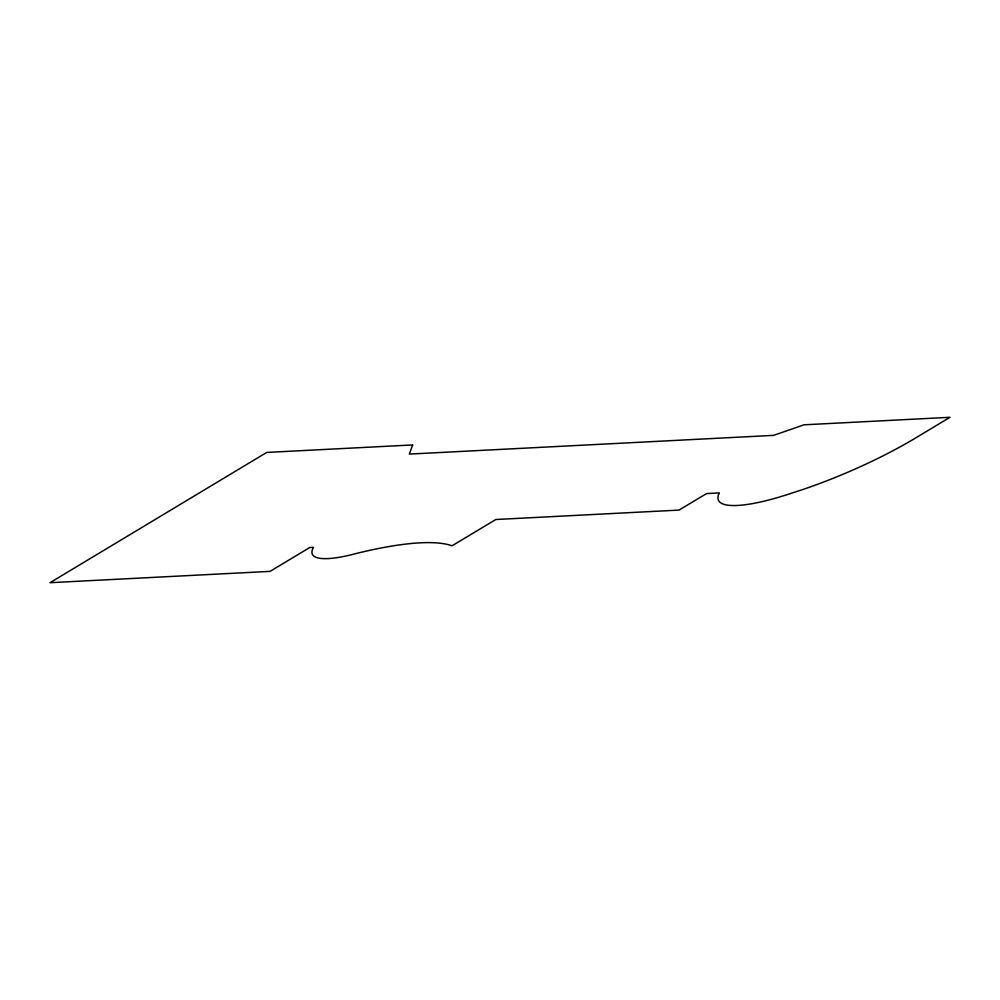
<?xml version="1.0" encoding="UTF-8"?>
<svg xmlns="http://www.w3.org/2000/svg" width="1000" height="1000" viewBox="0 0 1000 1000"><rect width="100%" height="100%" fill="white"/><g stroke="black" fill="none" stroke-linecap="round" stroke-linejoin="round"><path stroke-width="1.5" d="M412.65 444.938L409.363 454.087L773.625 435.363L804.038 424.812L950 417.3L916.475 437.463A144.95 32.362 -23.4 0 1 791.812 493.1A108.675 24.262 -23.4 0 1 719.312 492.912L706.55 493.575L679.075 510.087L495.8 519.513L452.062 545.8A244.625 54.612 -23.4 0 0 356.087 553.538A90.363 20.175 -23.4 0 1 313.512 547.337L309.75 547.525L270.075 571.375L50 582.7L266.7 452.438L412.65 444.938"/></g></svg>
